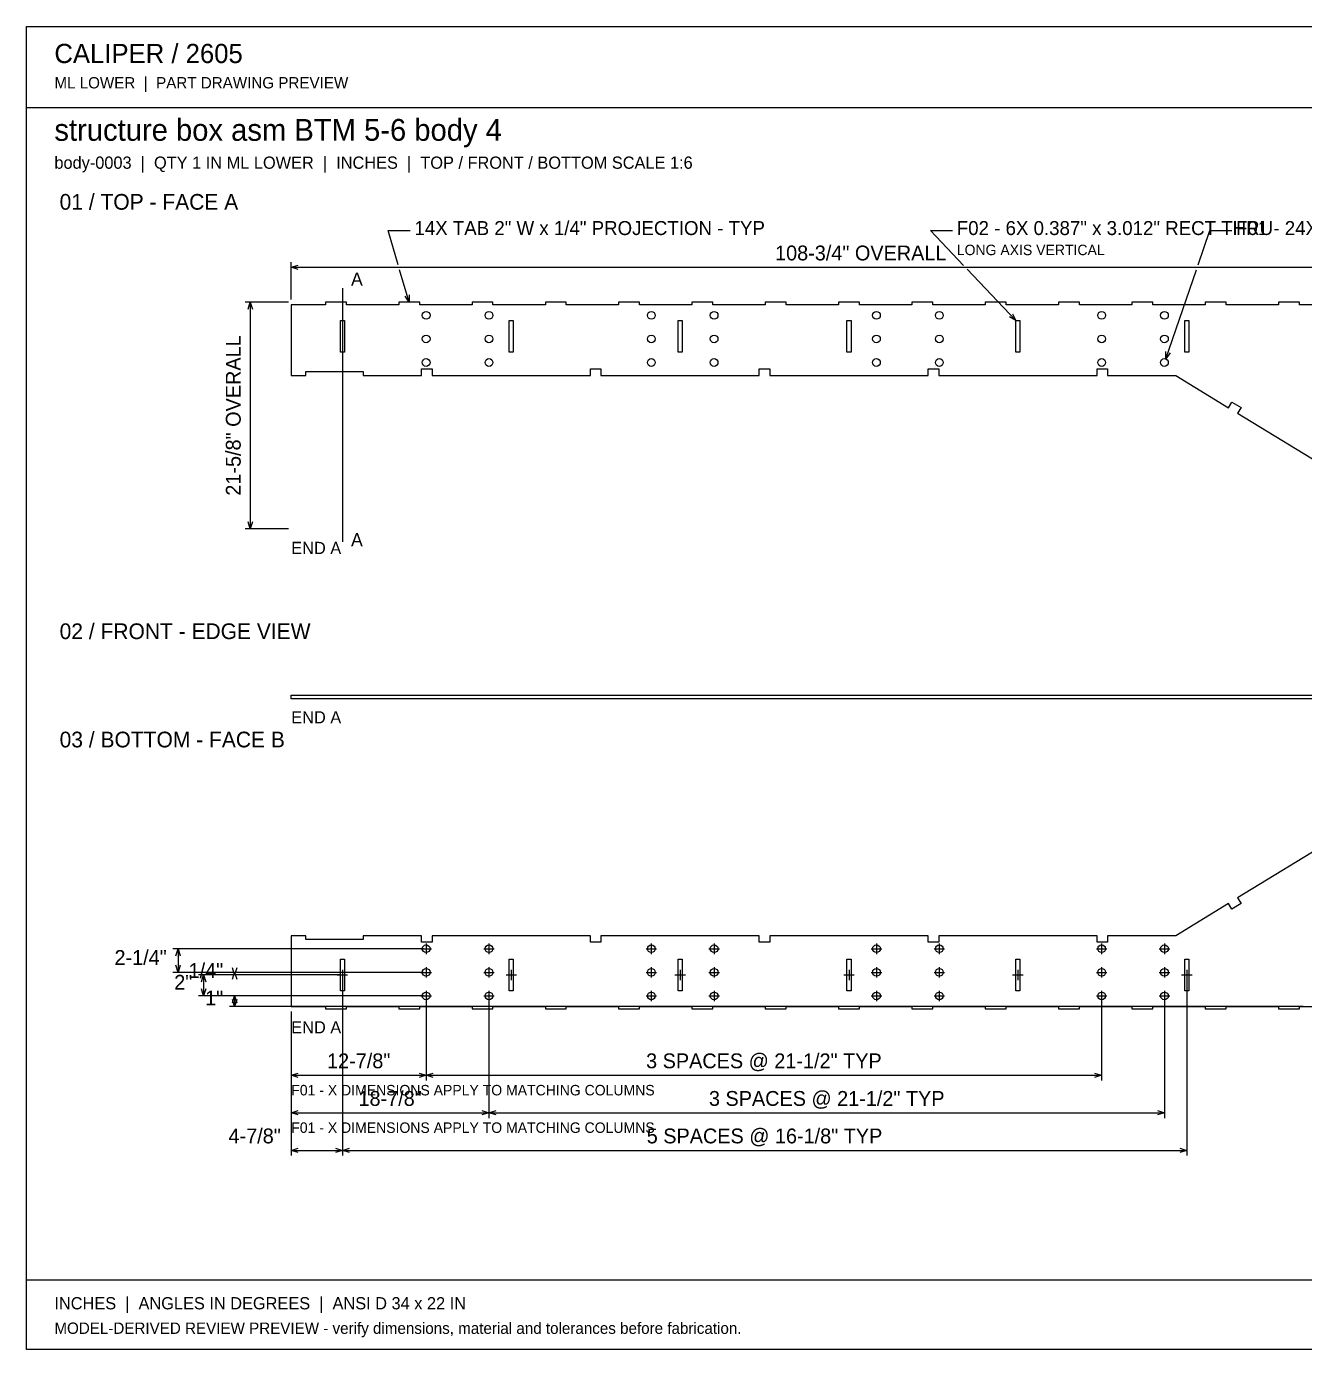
# Model space of a CAD drawing. Header units: inches. Extents: x 3 to 201, y 3 to 129.
# Drawn here: x 2.8 to 124.9, y 2.8 to 129.2 of the extents above; entities that cross this region are included whole.
import ezdxf
from ezdxf.enums import TextEntityAlignment as Align

# ---------------------------------------------------------------- set-up
doc = ezdxf.new("R2010")
doc.units = ezdxf.units.IN
doc.header["$MEASUREMENT"] = 0

msp = doc.modelspace()

# ---------------------------------------------------------------- linework, layer by layer
at = {"layer": 'ANNOTATION'}
for p, q in [((38.33, 106.41), (37.38, 109.67)), ((37.38, 109.67), (39.46, 109.67)), ((92.32, 106.35), (89.17, 109.67)), ((89.17, 109.67), (91.25, 109.67)), ((114.71, 106.4), (115.83, 109.67)), ((115.83, 109.67), (117.92, 109.67)), ((28.12, 103.08), (28.12, 106.67)), ((28.12, 106.17), (28.79, 106.38)), ((28.12, 106.17), (136.88, 106.17)), ((28.79, 105.96), (28.12, 106.17)), ((39.38, 102.83), (38.47, 105.93)), ((97.31, 101.09), (92.66, 105.99)), ((111.62, 97.43), (114.55, 105.93)), ((33, 104.17), (33, 79.96)), ((27.87, 102.83), (23.71, 102.83)), ((24, 102.17), (24.21, 102.83)), ((24.21, 102.83), (24.21, 81.21)), ((24.21, 102.83), (24.42, 102.17)), ((39.38, 102.83), (38.99, 103.41)), ((39.39, 103.53), (39.38, 102.83)), ((97.31, 101.09), (96.7, 101.43)), ((97, 101.72), (97.31, 101.09)), ((111.62, 97.43), (111.64, 98.13)), ((112.03, 97.99), (111.62, 97.43)), ((27.87, 81.21), (23.71, 81.21)), ((24.21, 81.21), (24, 81.88)), ((24.42, 81.88), (24.21, 81.21)), ((40.75, 41.1), (16.81, 41.1)), ((17.1, 40.44), (17.31, 41.1)), ((17.31, 41.1), (17.31, 38.85)), ((17.31, 41.1), (17.52, 40.44)), ((40.5, 41.1), (41.5, 41.1)), ((41, 41.6), (41, 40.6)), ((46.5, 41.1), (47.5, 41.1)), ((47, 41.6), (47, 40.6)), ((62, 41.1), (63, 41.1)), ((62.5, 41.6), (62.5, 40.6)), ((68, 41.1), (69, 41.1)), ((68.5, 41.6), (68.5, 40.6)), ((83.5, 41.1), (84.5, 41.1)), ((84, 41.6), (84, 40.6)), ((89.5, 41.1), (90.5, 41.1)), ((90, 41.6), (90, 40.6)), ((105, 41.1), (106, 41.1)), ((105.5, 41.6), (105.5, 40.6)), ((111, 41.1), (112, 41.1)), ((111.5, 41.6), (111.5, 40.6)), ((17.31, 38.85), (17.1, 39.52)), ((17.52, 39.52), (17.31, 38.85)), ((22.71, 38.6), (22.5, 39.27)), ((22.92, 39.27), (22.71, 38.6)), ((41, 39.35), (41, 38.35)), ((47, 39.35), (47, 38.35)), ((62.5, 39.35), (62.5, 38.35)), ((68.5, 39.35), (68.5, 38.35)), ((84, 39.35), (84, 38.35)), ((90, 39.35), (90, 38.35)), ((105.5, 39.35), (105.5, 38.35)), ((111.5, 39.35), (111.5, 38.35)), ((40.75, 38.85), (16.81, 38.85)), ((32.75, 38.6), (19.25, 38.6)), ((19.54, 37.94), (19.75, 38.6)), ((19.75, 38.6), (19.75, 36.6)), ((19.75, 38.6), (19.96, 37.94)), ((40.75, 38.85), (22.21, 38.85)), ((32.75, 38.6), (22.21, 38.6)), ((22.5, 38.19), (22.71, 38.85)), ((22.71, 38.85), (22.71, 38.6)), ((22.71, 38.85), (22.92, 38.19)), ((32.5, 38.6), (33.5, 38.6)), ((33, 39.1), (33, 38.1)), ((33, 38.35), (33, 21.35)), ((33, 38.35), (33, 21.35)), ((40.5, 38.85), (41.5, 38.85)), ((46.5, 38.85), (47.5, 38.85)), ((48.63, 38.6), (49.63, 38.6)), ((49.13, 39.1), (49.13, 38.1)), ((62, 38.85), (63, 38.85)), ((64.75, 38.6), (65.75, 38.6)), ((65.25, 39.1), (65.25, 38.1)), ((68, 38.85), (69, 38.85)), ((80.88, 38.6), (81.88, 38.6)), ((81.38, 39.1), (81.38, 38.1)), ((83.5, 38.85), (84.5, 38.85)), ((89.5, 38.85), (90.5, 38.85)), ((97, 38.6), (98, 38.6)), ((97.5, 39.1), (97.5, 38.1)), ((105, 38.85), (106, 38.85)), ((111, 38.85), (112, 38.85)), ((113.13, 38.6), (114.13, 38.6)), ((113.62, 38.35), (113.62, 21.35)), ((113.62, 39.1), (113.62, 38.1)), ((19.75, 36.6), (19.54, 37.27)), ((19.96, 37.27), (19.75, 36.6)), ((41, 37.1), (41, 36.1)), ((47, 37.1), (47, 36.1)), ((62.5, 37.1), (62.5, 36.1)), ((68.5, 37.1), (68.5, 36.1)), ((84, 37.1), (84, 36.1)), ((90, 37.1), (90, 36.1)), ((105.5, 37.1), (105.5, 36.1)), ((111.5, 37.1), (111.5, 36.1)), ((40.75, 36.6), (19.25, 36.6)), ((40.75, 36.6), (22.21, 36.6)), ((124.75, 35.6), (22.21, 35.6)), ((22.5, 35.94), (22.71, 36.6)), ((22.71, 35.6), (22.5, 36.27)), ((22.71, 36.6), (22.71, 35.6)), ((22.71, 36.6), (22.92, 35.94)), ((22.92, 36.27), (22.71, 35.6)), ((40.5, 36.6), (41.5, 36.6)), ((41, 36.35), (41, 28.52)), ((41, 36.35), (41, 28.52)), ((46.5, 36.6), (47.5, 36.6)), ((47, 36.35), (47, 24.94)), ((47, 36.35), (47, 24.94)), ((62, 36.6), (63, 36.6)), ((68, 36.6), (69, 36.6)), ((83.5, 36.6), (84.5, 36.6)), ((89.5, 36.6), (90.5, 36.6)), ((105, 36.6), (106, 36.6)), ((105.5, 36.35), (105.5, 28.52)), ((111, 36.6), (112, 36.6)), ((111.5, 36.35), (111.5, 24.94)), ((28.12, 35.1), (28.12, 28.52)), ((28.12, 35.1), (28.12, 24.94)), ((28.12, 35.1), (28.12, 21.35)), ((28.12, 29.02), (28.79, 29.23)), ((40.33, 29.23), (41, 29.02)), ((41, 29.02), (41.67, 29.23)), ((104.83, 29.23), (105.5, 29.02)), ((28.12, 29.02), (41, 29.02)), ((28.79, 28.81), (28.12, 29.02)), ((41, 29.02), (40.33, 28.81)), ((41, 29.02), (105.5, 29.02)), ((41.67, 28.81), (41, 29.02)), ((105.5, 29.02), (104.83, 28.81)), ((28.12, 25.44), (28.79, 25.65)), ((28.12, 25.44), (47, 25.44)), ((28.79, 25.23), (28.12, 25.44)), ((46.33, 25.65), (47, 25.44)), ((47, 25.44), (46.33, 25.23)), ((47, 25.44), (47.67, 25.65)), ((47, 25.44), (111.5, 25.44)), ((47.67, 25.23), (47, 25.44)), ((110.83, 25.65), (111.5, 25.44)), ((111.5, 25.44), (110.83, 25.23)), ((28.12, 21.85), (28.79, 22.06)), ((28.12, 21.85), (33, 21.85)), ((28.79, 21.65), (28.12, 21.85)), ((32.33, 22.06), (33, 21.85)), ((33, 21.85), (32.33, 21.65)), ((33, 21.85), (33.67, 22.06)), ((33, 21.85), (113.62, 21.85)), ((33.67, 21.65), (33, 21.85)), ((112.96, 22.06), (113.62, 21.85)), ((113.62, 21.85), (112.96, 21.65))]:
    msp.add_line(p, q, dxfattribs=at)
at = {"layer": 'OUTLINE'}
for p, q in [((2.83, 129.17), (201.17, 129.17)), ((2.83, 2.83), (2.83, 129.17)), ((2.83, 121.42), (201.17, 121.42)), ((31.38, 102.58), (28.12, 102.58)), ((28.12, 102.58), (28.12, 95.83)), ((33.38, 102.83), (31.38, 102.83)), ((31.38, 102.83), (31.38, 102.58)), ((33.38, 102.58), (33.38, 102.83)), ((38.38, 102.58), (33.38, 102.58)), ((40.38, 102.83), (38.38, 102.83)), ((38.38, 102.83), (38.38, 102.58)), ((40.38, 102.58), (40.38, 102.83)), ((45.38, 102.58), (40.38, 102.58)), ((47.38, 102.83), (45.38, 102.83)), ((45.38, 102.83), (45.38, 102.58)), ((47.38, 102.58), (47.38, 102.83)), ((52.38, 102.58), (47.38, 102.58)), ((54.38, 102.83), (52.38, 102.83)), ((52.38, 102.83), (52.38, 102.58)), ((54.38, 102.58), (54.38, 102.83)), ((59.38, 102.58), (54.38, 102.58)), ((61.38, 102.83), (59.38, 102.83)), ((59.38, 102.83), (59.38, 102.58)), ((61.38, 102.58), (61.38, 102.83)), ((66.38, 102.58), (61.38, 102.58)), ((68.38, 102.83), (66.38, 102.83)), ((66.38, 102.83), (66.38, 102.58)), ((68.38, 102.58), (68.38, 102.83)), ((73.38, 102.58), (68.38, 102.58)), ((75.38, 102.83), (73.38, 102.83)), ((73.38, 102.83), (73.38, 102.58)), ((75.38, 102.58), (75.38, 102.83)), ((80.38, 102.58), (75.38, 102.58)), ((82.38, 102.83), (80.38, 102.83)), ((80.38, 102.83), (80.38, 102.58)), ((82.38, 102.58), (82.38, 102.83)), ((87.38, 102.58), (82.38, 102.58)), ((89.38, 102.83), (87.38, 102.83)), ((87.38, 102.83), (87.38, 102.58)), ((89.38, 102.58), (89.38, 102.83)), ((94.38, 102.58), (89.38, 102.58)), ((96.38, 102.83), (94.38, 102.83)), ((94.38, 102.83), (94.38, 102.58)), ((96.38, 102.58), (96.38, 102.83)), ((101.38, 102.58), (96.38, 102.58)), ((103.38, 102.83), (101.38, 102.83)), ((101.38, 102.83), (101.38, 102.58)), ((103.38, 102.58), (103.38, 102.83)), ((108.38, 102.58), (103.38, 102.58)), ((110.38, 102.83), (108.38, 102.83)), ((108.38, 102.83), (108.38, 102.58)), ((110.38, 102.58), (110.38, 102.83)), ((115.38, 102.58), (110.38, 102.58)), ((117.38, 102.83), (115.38, 102.83)), ((115.38, 102.83), (115.38, 102.58)), ((117.38, 102.58), (117.38, 102.83)), ((122.38, 102.58), (117.38, 102.58)), ((124.38, 102.83), (122.38, 102.83)), ((122.38, 102.83), (122.38, 102.58)), ((124.38, 102.58), (124.38, 102.83)), ((125.63, 102.58), (124.38, 102.58)), ((32.81, 101.09), (33.19, 101.09)), ((32.81, 98.08), (32.81, 101.09)), ((33.19, 101.09), (33.19, 98.08)), ((48.93, 101.09), (49.32, 101.09)), ((48.93, 98.08), (48.93, 101.09)), ((49.32, 101.09), (49.32, 98.08)), ((65.06, 101.09), (65.44, 101.09)), ((65.06, 98.08), (65.06, 101.09)), ((65.44, 101.09), (65.44, 98.08)), ((81.18, 101.09), (81.57, 101.09)), ((81.18, 98.08), (81.18, 101.09)), ((81.57, 101.09), (81.57, 98.08)), ((97.31, 98.08), (97.31, 101.09)), ((97.31, 101.09), (97.69, 101.09)), ((97.69, 101.09), (97.69, 98.08)), ((113.43, 98.08), (113.43, 101.09)), ((113.43, 101.09), (113.82, 101.09)), ((113.82, 101.09), (113.82, 98.08)), ((33.19, 98.08), (32.81, 98.08)), ((49.32, 98.08), (48.93, 98.08)), ((65.44, 98.08), (65.06, 98.08)), ((81.57, 98.08), (81.18, 98.08)), ((97.69, 98.08), (97.31, 98.08)), ((113.82, 98.08), (113.43, 98.08)), ((29.5, 95.83), (29.5, 96.21)), ((29.5, 96.21), (35, 96.21)), ((35, 96.21), (35, 95.83)), ((40.56, 95.83), (40.56, 96.46)), ((40.56, 96.46), (41.57, 96.46)), ((41.57, 96.46), (41.57, 95.83)), ((56.68, 95.83), (56.68, 96.46)), ((56.68, 96.46), (57.69, 96.46)), ((57.69, 96.46), (57.69, 95.83)), ((72.81, 95.83), (72.81, 96.46)), ((72.81, 96.46), (73.82, 96.46)), ((73.82, 96.46), (73.82, 95.83)), ((88.93, 95.83), (88.93, 96.46)), ((88.93, 96.46), (89.94, 96.46)), ((89.94, 96.46), (89.94, 95.83)), ((105.06, 95.83), (105.06, 96.46)), ((105.06, 96.46), (106.07, 96.46)), ((106.07, 96.46), (106.07, 95.83)), ((28.12, 95.83), (29.5, 95.83)), ((35, 95.83), (40.56, 95.83)), ((41.57, 95.83), (56.68, 95.83)), ((57.69, 95.83), (72.81, 95.83)), ((73.82, 95.83), (88.93, 95.83)), ((89.94, 95.83), (105.06, 95.83)), ((106.07, 95.83), (112.59, 95.83)), ((112.59, 95.83), (117.62, 92.76)), ((117.62, 92.76), (117.94, 93.3)), ((117.94, 93.3), (118.81, 92.77)), ((118.81, 92.77), (118.48, 92.24)), ((118.48, 92.24), (128.62, 86.05)), ((28.12, 65.33), (136.88, 65.33)), ((28.12, 64.96), (28.12, 65.33)), ((136.88, 64.96), (28.12, 64.96)), ((128.62, 52.14), (118.48, 45.95)), ((118.48, 45.95), (118.81, 45.42)), ((117.62, 45.42), (112.59, 42.35)), ((117.94, 44.89), (117.62, 45.42)), ((118.81, 45.42), (117.94, 44.89)), ((29.5, 42.35), (28.12, 42.35)), ((28.12, 42.35), (28.12, 35.6)), ((29.5, 41.98), (29.5, 42.35)), ((35, 41.98), (29.5, 41.98)), ((40.56, 42.35), (35, 42.35)), ((35, 42.35), (35, 41.98)), ((40.56, 41.73), (40.56, 42.35)), ((41.57, 41.73), (40.56, 41.73)), ((56.68, 42.35), (41.57, 42.35)), ((41.57, 42.35), (41.57, 41.73)), ((56.68, 41.73), (56.68, 42.35)), ((57.69, 41.73), (56.68, 41.73)), ((72.81, 42.35), (57.69, 42.35)), ((57.69, 42.35), (57.69, 41.73)), ((72.81, 41.73), (72.81, 42.35)), ((73.82, 41.73), (72.81, 41.73)), ((88.93, 42.35), (73.82, 42.35)), ((73.82, 42.35), (73.82, 41.73)), ((88.93, 41.73), (88.93, 42.35)), ((89.94, 41.73), (88.93, 41.73)), ((105.06, 42.35), (89.94, 42.35)), ((89.94, 42.35), (89.94, 41.73)), ((105.06, 41.73), (105.06, 42.35)), ((106.07, 41.73), (105.06, 41.73)), ((112.59, 42.35), (106.07, 42.35)), ((106.07, 42.35), (106.07, 41.73)), ((32.81, 37.1), (32.81, 40.11)), ((32.81, 40.11), (33.19, 40.11)), ((33.19, 40.11), (33.19, 37.1)), ((48.93, 37.1), (48.93, 40.11)), ((48.93, 40.11), (49.32, 40.11)), ((49.32, 40.11), (49.32, 37.1)), ((65.06, 37.1), (65.06, 40.11)), ((65.06, 40.11), (65.44, 40.11)), ((65.44, 40.11), (65.44, 37.1)), ((81.18, 37.1), (81.18, 40.11)), ((81.18, 40.11), (81.57, 40.11)), ((81.57, 40.11), (81.57, 37.1)), ((97.31, 37.1), (97.31, 40.11)), ((97.31, 40.11), (97.69, 40.11)), ((97.69, 40.11), (97.69, 37.1)), ((113.43, 37.1), (113.43, 40.11)), ((113.43, 40.11), (113.82, 40.11)), ((113.82, 40.11), (113.82, 37.1)), ((33.19, 37.1), (32.81, 37.1)), ((49.32, 37.1), (48.93, 37.1)), ((65.44, 37.1), (65.06, 37.1)), ((81.57, 37.1), (81.18, 37.1)), ((97.69, 37.1), (97.31, 37.1)), ((113.82, 37.1), (113.43, 37.1)), ((28.12, 35.6), (31.38, 35.6)), ((31.38, 35.6), (31.38, 35.35)), ((33.38, 35.35), (33.38, 35.6)), ((33.38, 35.6), (38.38, 35.6)), ((38.38, 35.6), (38.38, 35.35)), ((40.38, 35.35), (40.38, 35.6)), ((40.38, 35.6), (45.38, 35.6)), ((45.38, 35.6), (45.38, 35.35)), ((47.38, 35.35), (47.38, 35.6)), ((47.38, 35.6), (52.38, 35.6)), ((52.38, 35.6), (52.38, 35.35)), ((54.38, 35.35), (54.38, 35.6)), ((54.38, 35.6), (59.38, 35.6)), ((59.38, 35.6), (59.38, 35.35)), ((61.38, 35.35), (61.38, 35.6)), ((61.38, 35.6), (66.38, 35.6)), ((66.38, 35.6), (66.38, 35.35)), ((68.38, 35.35), (68.38, 35.6)), ((68.38, 35.6), (73.38, 35.6)), ((73.38, 35.6), (73.38, 35.35)), ((75.38, 35.35), (75.38, 35.6)), ((75.38, 35.6), (80.38, 35.6)), ((80.38, 35.6), (80.38, 35.35)), ((82.38, 35.35), (82.38, 35.6)), ((82.38, 35.6), (87.38, 35.6)), ((87.38, 35.6), (87.38, 35.35)), ((89.38, 35.35), (89.38, 35.6)), ((89.38, 35.6), (94.38, 35.6)), ((94.38, 35.6), (94.38, 35.35)), ((96.38, 35.35), (96.38, 35.6)), ((96.38, 35.6), (101.38, 35.6)), ((101.38, 35.6), (101.38, 35.35)), ((103.38, 35.35), (103.38, 35.6)), ((103.38, 35.6), (108.38, 35.6)), ((108.38, 35.6), (108.38, 35.35)), ((110.38, 35.35), (110.38, 35.6)), ((110.38, 35.6), (115.38, 35.6)), ((115.38, 35.6), (115.38, 35.35)), ((117.38, 35.35), (117.38, 35.6)), ((117.38, 35.6), (122.38, 35.6)), ((122.38, 35.6), (122.38, 35.35)), ((124.38, 35.35), (124.38, 35.6)), ((124.38, 35.6), (125.63, 35.6)), ((31.38, 35.35), (33.38, 35.35)), ((38.38, 35.35), (40.38, 35.35)), ((45.38, 35.35), (47.38, 35.35)), ((52.38, 35.35), (54.38, 35.35)), ((59.38, 35.35), (61.38, 35.35)), ((66.38, 35.35), (68.38, 35.35)), ((73.38, 35.35), (75.38, 35.35)), ((80.38, 35.35), (82.38, 35.35)), ((87.38, 35.35), (89.38, 35.35)), ((94.38, 35.35), (96.38, 35.35)), ((101.38, 35.35), (103.38, 35.35)), ((108.38, 35.35), (110.38, 35.35)), ((115.38, 35.35), (117.38, 35.35)), ((122.38, 35.35), (124.38, 35.35)), ((2.83, 9.5), (201.17, 9.5)), ((201.17, 2.83), (2.83, 2.83))]:
    msp.add_line(p, q, dxfattribs=at)
for centre in [(41, 101.58), (47, 101.58), (62.5, 101.58), (68.5, 101.58), (84, 101.58), (90, 101.58), (105.5, 101.58), (111.5, 101.58), (41, 99.33), (47, 99.33), (62.5, 99.33), (68.5, 99.33), (84, 99.33), (90, 99.33), (105.5, 99.33), (111.5, 99.33), (41, 97.08), (47, 97.08), (62.5, 97.08), (68.5, 97.08), (84, 97.08), (90, 97.08), (105.5, 97.08), (111.5, 97.08), (41, 41.1), (47, 41.1), (62.5, 41.1), (68.5, 41.1), (84, 41.1), (90, 41.1), (105.5, 41.1), (111.5, 41.1), (41, 38.85), (47, 38.85), (62.5, 38.85), (68.5, 38.85), (84, 38.85), (90, 38.85), (105.5, 38.85), (111.5, 38.85), (41, 36.6), (47, 36.6), (62.5, 36.6), (68.5, 36.6), (84, 36.6), (90, 36.6), (105.5, 36.6), (111.5, 36.6)]:
    msp.add_circle(centre, 0.367, dxfattribs=at)

# ---------------------------------------------------------------- texts
at = {"layer": 'ANNOTATION'}
for s, height, p in [('CALIPER / 2605', 1.8333, (5.5, 125.67)), ('ML LOWER  |  PART DRAWING PREVIEW', 1.0833, (5.5, 123.25)), ('structure box asm BTM 5-6 body 4', 2.0833, (5.5, 118.25)), ('body-0003  |  QTY 1 IN ML LOWER  |  INCHES  |  TOP / FRONT / BOTTOM SCALE 1:6', 1.1667, (5.5, 115.58)), ('01 / TOP - FACE A', 1.5, (6, 111.67)), ('14X TAB 2" W x 1/4" PROJECTION - TYP', 1.3333, (39.88, 109.25)), ('F02 - 6X 0.387" x 3.012" RECT THRU', 1.3333, (91.67, 109.25)), ('F01 - 24X DIA 0.7344" THRU', 1.3333, (118.33, 109.25)), ('LONG AXIS VERTICAL', 1, (91.67, 107.33)), ('A', 1.25, (33.83, 104.42)), ('END A', 1.167, (28.12, 78.79)), ('A', 1.25, (33.83, 79.54)), ('02 / FRONT - EDGE VIEW', 1.5, (6, 70.67)), ('END A', 1.167, (28.12, 62.62)), ('03 / BOTTOM - FACE B', 1.5, (6, 60.33)), ('END A', 1.167, (28.12, 33.02)), ('F01 - X DIMENSIONS APPLY TO MATCHING COLUMNS', 1, (28.12, 27.1)), ('F01 - X DIMENSIONS APPLY TO MATCHING COLUMNS', 1, (28.12, 23.52)), ('INCHES  |  ANGLES IN DEGREES  |  ANSI D 34 x 22 IN', 1.1667, (5.5, 6.67)), ('MODEL-DERIVED REVIEW PREVIEW - verify dimensions, material and tolerances before fabrication.', 1.0833, (5.5, 4.33))]:
    msp.add_text(s, height=height, dxfattribs=at).set_placement(p)
for s, height, p in [('108-3/4" OVERALL', 1.4167, (82.5, 106.83)), ('12-7/8"', 1.417, (34.56, 29.69)), ('3 SPACES @ 21-1/2" TYP', 1.4167, (73.25, 29.69)), ('18-7/8"', 1.417, (37.56, 26.1)), ('3 SPACES @ 21-1/2" TYP', 1.4167, (79.25, 26.1)), ('5 SPACES @ 16-1/8" TYP', 1.4167, (73.31, 22.52))]:
    msp.add_text(s, height=height, dxfattribs=at).set_placement(p, align=Align.CENTER)
msp.add_text('21-5/8" OVERALL', height=1.4167, rotation=90, dxfattribs=at).set_placement((23.29, 92.02), align=Align.CENTER)
for s, p in [('2-1/4"', (16.23, 39.56)), ('1/4"', (21.62, 38.31)), ('2"', (18.67, 37.19)), ('1"', (21.62, 35.69)), ('4-7/8"', (27.12, 22.52))]:
    msp.add_text(s, height=1.417, dxfattribs=at).set_placement(p, align=Align.RIGHT)

doc.saveas('drawing.dxf')
